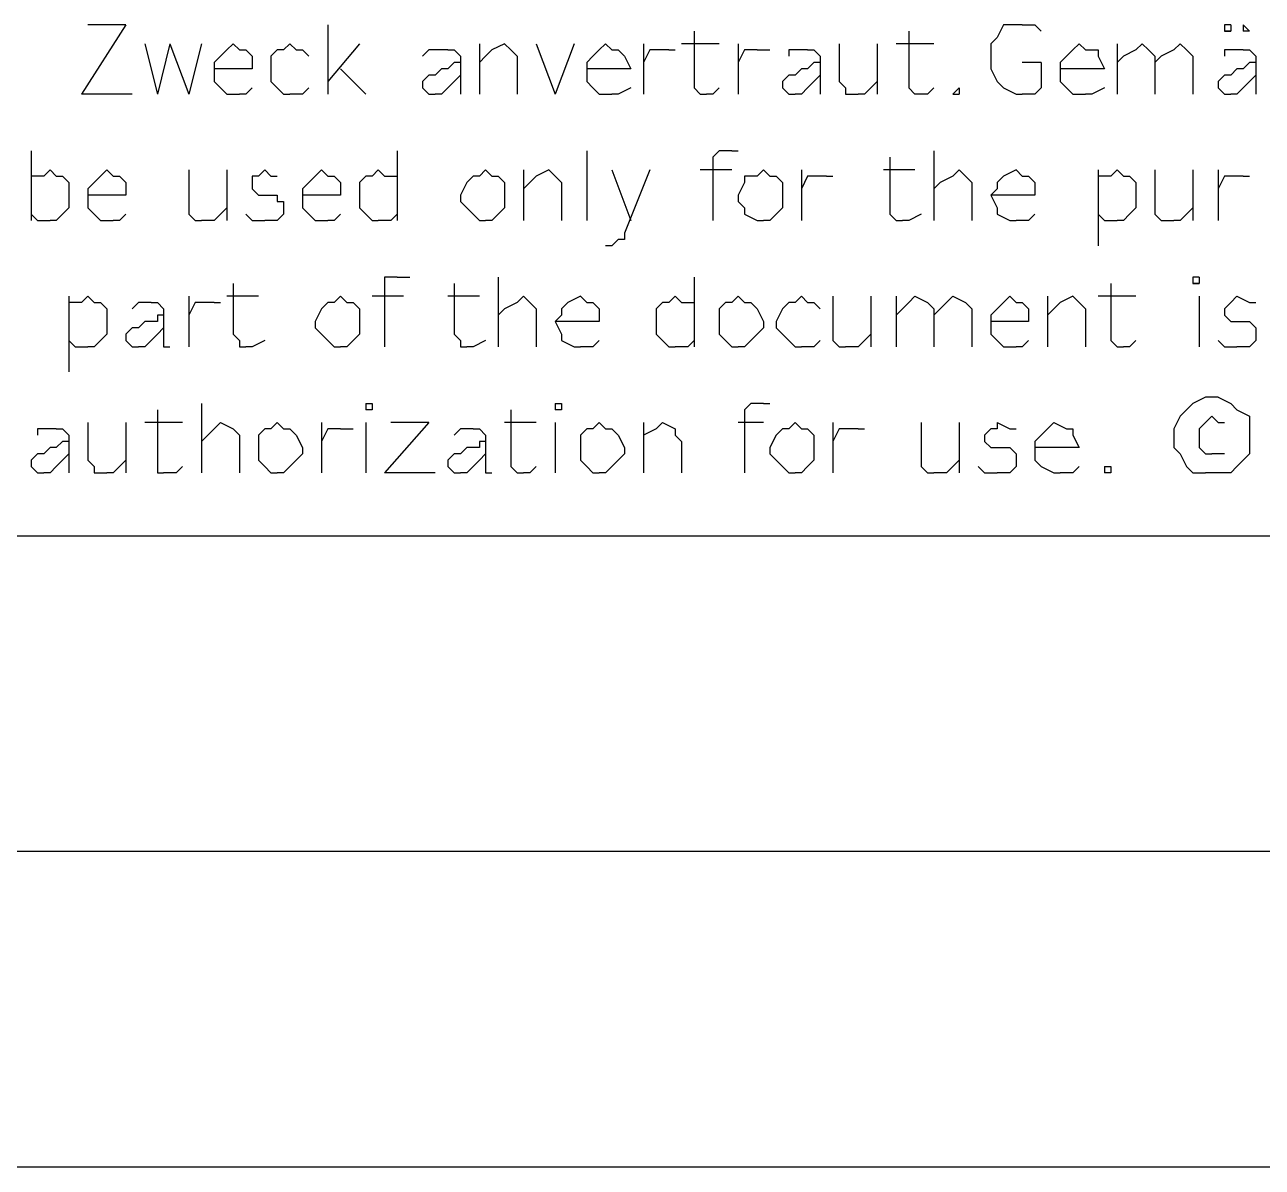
# Model space of a CAD drawing. Extents: x 0 to 594, y 0 to 420.
# Drawn here: x 478 to 497.6, y 0 to 18.1 of the extents above; entities that cross this region are included whole.
import ezdxf

# ---------------------------------------------------------------- set-up
doc = ezdxf.new("R2010")
doc.units = 0

msp = doc.modelspace()

# ---------------------------------------------------------------- linework, layer by layer
at = {"layer": 'GT_1', "flags": 128}
for points in [[(479.6, 18.1), (478.9, 17)], [(479.6, 18.1), (479, 18.1)], [(482.8, 18.1), (482.8, 17)], [(493.8, 18.1), (493.7, 18.1), (493.5, 18.1), (493.4, 17.9), (493.3, 17.8), (493.3, 17.6), (493.3, 17.4), (493.4, 17.2), (493.5, 17.1), (493.7, 17), (493.8, 17)], [(493.8, 18.1), (493.9, 18.1)], [(493.9, 18.1), (494, 18.1)], [(494, 18.1), (494.1, 18)], [(497.1, 18.1), (497, 18.1)], [(497, 18.1), (497, 18)], [(497.1, 18.1), (497.1, 18)], [(497.1, 18.1), (497.1, 18.1)], [(497.3, 18.1), (497.4, 18)], [(497.3, 18.1), (497.3, 18.1)], [(497.3, 18.1), (497.3, 18.1)], [(497.3, 18.1), (497.3, 18)], [(497.3, 18.1), (497.3, 18.1)], [(488.6, 18), (488.6, 17.2), (488.6, 17.1), (488.7, 17), (488.8, 17)], [(492, 18), (492, 17.2), (492, 17.1), (492.1, 17), (492.1, 17)], [(497, 18), (497, 18)], [(497, 18), (497.1, 18)], [(497.1, 18), (497, 18)], [(497.1, 18), (497.1, 18)], [(497.1, 18), (497.1, 18)], [(497.3, 18), (497.3, 18)], [(497.4, 18), (497.3, 18)], [(497.3, 18), (497.3, 18)], [(497.3, 18), (497.3, 18)], [(497.3, 18), (497.3, 18)], [(479.9, 17.8), (480.1, 17)], [(480.3, 17.8), (480.1, 17)], [(480.3, 17.8), (480.6, 17)], [(480.8, 17.8), (480.6, 17)], [(481.3, 17.8), (481.2, 17.7), (481.1, 17.6), (481, 17.5), (481, 17.4), (481, 17.2), (481.1, 17.1), (481.2, 17), (481.4, 17)], [(481.3, 17.8), (481.4, 17.7)], [(481.4, 17.7), (481.5, 17.7)], [(481.5, 17.7), (481.6, 17.6)], [(482, 17.7), (481.9, 17.6)], [(482.1, 17.7), (482, 17.7)], [(482.2, 17.8), (482.1, 17.7)], [(482.2, 17.8), (482.3, 17.7)], [(482.3, 17.7), (482.4, 17.7)], [(482.4, 17.7), (482.5, 17.6)], [(483.3, 17.8), (482.8, 17.2)], [(484.4, 17.7), (484.3, 17.6)], [(484.5, 17.7), (484.4, 17.7)], [(484.7, 17.7), (484.5, 17.7)], [(484.7, 17.7), (484.8, 17.7)], [(484.8, 17.7), (484.9, 17.6)], [(485.2, 17.8), (485.2, 17)], [(485.4, 17.7), (485.3, 17.6)], [(485.6, 17.8), (485.4, 17.7)], [(485.6, 17.8), (485.7, 17.7), (485.8, 17.6), (485.8, 17.5), (485.8, 17)], [(486.1, 17.8), (486.4, 17)], [(486.7, 17.8), (486.4, 17)], [(487.2, 17.8), (487.1, 17.7), (487, 17.6), (486.9, 17.5), (486.9, 17.4), (486.9, 17.2), (487, 17.1), (487.1, 17), (487.3, 17)], [(487.2, 17.8), (487.3, 17.7)], [(487.3, 17.7), (487.4, 17.7)], [(487.4, 17.7), (487.5, 17.6)], [(487.8, 17.8), (487.8, 17)], [(487.9, 17.7), (487.8, 17.5)], [(488.1, 17.7), (487.9, 17.7)], [(488.2, 17.7), (488.1, 17.7)], [(488.2, 17.7), (488.3, 17.7)], [(489, 17.8), (488.4, 17.8)], [(489.3, 17.8), (489.3, 17)], [(489.4, 17.7), (489.3, 17.5)], [(489.5, 17.7), (489.4, 17.7)], [(489.6, 17.7), (489.5, 17.7)], [(489.6, 17.7), (489.8, 17.7)], [(490.1, 17.7), (490.1, 17.6)], [(490.2, 17.7), (490.1, 17.7)], [(490.4, 17.7), (490.2, 17.7)], [(490.4, 17.7), (490.5, 17.7)], [(490.5, 17.7), (490.6, 17.6)], [(490.9, 17.8), (490.9, 17.2)], [(491.5, 17.8), (491.5, 17)], [(492.4, 17.8), (491.8, 17.8)], [(494.7, 17.8), (494.6, 17.7), (494.5, 17.6), (494.4, 17.5), (494.4, 17.4), (494.4, 17.2), (494.5, 17.1), (494.6, 17), (494.8, 17)], [(494.7, 17.8), (494.8, 17.7)], [(494.8, 17.7), (495, 17.7)], [(495, 17.7), (495, 17.6)], [(495.3, 17.8), (495.3, 17)], [(495.6, 17.7), (495.4, 17.6)], [(495.7, 17.8), (495.6, 17.7)], [(495.7, 17.8), (495.8, 17.7), (495.9, 17.6), (495.9, 17.5), (495.9, 17)], [(496.2, 17.7), (496, 17.6)], [(496.3, 17.8), (496.2, 17.7)], [(496.3, 17.8), (496.4, 17.7), (496.5, 17.6), (496.5, 17.5), (496.5, 17)], [(497, 17.7), (497, 17.6)], [(497.1, 17.7), (497, 17.7)], [(497.3, 17.7), (497.1, 17.7)], [(497.3, 17.7), (497.4, 17.7)], [(497.4, 17.7), (497.5, 17.6)], [(481.6, 17.6), (481.6, 17.4)], [(481.9, 17.6), (481.9, 17.4)], [(484.8, 17.5), (484.7, 17.4)], [(484.9, 17.5), (484.8, 17.5)], [(484.8, 17.5), (484.8, 17.5)], [(484.9, 17.6), (484.9, 17.5)], [(484.9, 17.5), (484.9, 17.1)], [(485.3, 17.6), (485.2, 17.5)], [(487.5, 17.6), (487.6, 17.4)], [(490.5, 17.5), (490.4, 17.4)], [(490.6, 17.5), (490.5, 17.5)], [(490.5, 17.5), (490.5, 17.5)], [(490.6, 17.6), (490.6, 17.5)], [(490.6, 17.5), (490.6, 17.1)], [(494.1, 17.5), (493.8, 17.5)], [(494.1, 17.5), (494.1, 17.1)], [(495, 17.6), (495.1, 17.4)], [(495.4, 17.6), (495.3, 17.5)], [(496, 17.6), (495.9, 17.5)], [(497.4, 17.5), (497.3, 17.4)], [(497.5, 17.5), (497.4, 17.5)], [(497.4, 17.5), (497.4, 17.5)], [(497.5, 17.6), (497.5, 17.5)], [(497.5, 17.5), (497.5, 17.1)], [(481.6, 17.4), (481, 17.4)], [(481.9, 17.4), (481.9, 17.3)], [(481.9, 17.3), (481.9, 17.2)], [(483, 17.4), (483.4, 17)], [(484.7, 17.4), (484.6, 17.4), (484.5, 17.3), (484.4, 17.3), (484.3, 17.2), (484.3, 17.2), (484.3, 17.1), (484.4, 17), (484.5, 17)], [(484.9, 17.3), (484.8, 17.2)], [(484.9, 17.4), (484.9, 17.3)], [(487.6, 17.4), (486.9, 17.4)], [(490.4, 17.4), (490.3, 17.4), (490.2, 17.3), (490.1, 17.3), (490, 17.2), (490, 17.2), (490, 17.1), (490.1, 17), (490.2, 17)], [(490.6, 17.3), (490.5, 17.2)], [(490.6, 17.4), (490.6, 17.3)], [(495.1, 17.4), (494.4, 17.4)], [(497.3, 17.4), (497.2, 17.4), (497.1, 17.3), (497, 17.3), (496.9, 17.2), (496.9, 17.2), (496.9, 17.1), (497, 17), (497.1, 17)], [(497.5, 17.3), (497.4, 17.2)], [(497.5, 17.4), (497.5, 17.3)], [(481.6, 17.1), (481.5, 17)], [(481.9, 17.2), (482, 17.1)], [(482, 17.1), (482.1, 17)], [(482.5, 17.1), (482.4, 17)], [(484.7, 17.1), (484.6, 17)], [(484.8, 17.2), (484.7, 17.1)], [(484.9, 17.1), (484.9, 17)], [(487.6, 17.1), (487.4, 17)], [(489, 17.1), (488.9, 17)], [(490.4, 17.1), (490.3, 17)], [(490.5, 17.2), (490.4, 17.1)], [(490.6, 17.1), (490.6, 17)], [(490.9, 17.2), (491, 17.1)], [(491, 17.1), (491, 17)], [(491.4, 17.1), (491.3, 17)], [(491.5, 17.2), (491.4, 17.1)], [(492.4, 17.1), (492.3, 17)], [(492.8, 17.1), (492.7, 17)], [(492.8, 17.1), (492.8, 17)], [(492.8, 17.1), (492.8, 17.1)], [(492.8, 17.1), (492.8, 17.1)], [(492.8, 17.1), (492.8, 17.1)], [(494.1, 17.1), (494, 17)], [(495.1, 17.1), (494.9, 17)], [(497.3, 17.1), (497.2, 17)], [(497.4, 17.2), (497.3, 17.1)], [(497.5, 17.1), (497.5, 17)], [(479.7, 17), (478.9, 17)], [(481.5, 17), (481.4, 17)], [(482.1, 17), (482.2, 17)], [(482.3, 17), (482.2, 17)], [(482.4, 17), (482.3, 17)], [(484.6, 17), (484.5, 17)], [(484.9, 17), (484.9, 17)], [(487.4, 17), (487.3, 17)], [(488.9, 17), (488.8, 17)], [(490.3, 17), (490.2, 17)], [(490.6, 17), (490.6, 17)], [(491, 17), (491.2, 17)], [(491.3, 17), (491.2, 17)], [(492.3, 17), (492.1, 17)], [(492.7, 17), (492.8, 17)], [(492.8, 17), (492.8, 17)], [(492.8, 17), (492.8, 17)], [(492.8, 17), (492.8, 17)], [(492.8, 17), (492.8, 17)], [(492.8, 17), (492.8, 17)], [(493.9, 17), (493.8, 17)], [(494, 17), (493.9, 17)], [(494.9, 17), (494.8, 17)], [(497.2, 17), (497.1, 17)], [(497.5, 17), (497.5, 17)], [(478.1, 16.1), (478.1, 15)], [(483.9, 16.1), (483.9, 15)], [(486.9, 16.1), (486.9, 15)], [(489.1, 16.1), (489, 16.1), (489, 16.1), (488.9, 16), (488.9, 15.9), (488.9, 15)], [(489.2, 16.1), (489.1, 16.1)], [(489.2, 16.1), (489.3, 16.1)], [(489.2, 16.1), (489.2, 16.1)], [(492.4, 16.1), (492.4, 15)], [(491.7, 16), (491.7, 15.2), (491.7, 15.1), (491.8, 15), (491.9, 15)], [(478.4, 15.8), (478.3, 15.7), (478.2, 15.7), (478.1, 15.7), (478.1, 15.6)], [(478.4, 15.8), (478.5, 15.7)], [(478.5, 15.7), (478.6, 15.7)], [(478.6, 15.7), (478.7, 15.6)], [(479.3, 15.8), (479.2, 15.7), (479.1, 15.6), (479, 15.5), (479, 15.4), (479, 15.2), (479.1, 15.1), (479.2, 15), (479.4, 15)], [(479.3, 15.8), (479.4, 15.7)], [(479.4, 15.7), (479.5, 15.7)], [(479.5, 15.7), (479.6, 15.6)], [(480.6, 15.8), (480.6, 15.2)], [(481.2, 15.8), (481.2, 15)], [(481.6, 15.7), (481.6, 15.6)], [(481.7, 15.7), (481.6, 15.7)], [(481.8, 15.8), (481.7, 15.7)], [(481.8, 15.8), (481.9, 15.7), (482, 15.7)], [(482.7, 15.8), (482.6, 15.7), (482.5, 15.6), (482.4, 15.5), (482.4, 15.4), (482.4, 15.2), (482.5, 15.1), (482.6, 15), (482.8, 15)], [(482.7, 15.8), (482.8, 15.7)], [(482.8, 15.7), (482.9, 15.7)], [(482.9, 15.7), (483, 15.6)], [(483.6, 15.8), (483.5, 15.7), (483.4, 15.7), (483.3, 15.6), (483.3, 15.4), (483.3, 15.3), (483.3, 15.2), (483.4, 15.1), (483.5, 15), (483.6, 15)], [(483.6, 15.8), (483.7, 15.7)], [(483.7, 15.7), (483.8, 15.7)], [(483.8, 15.7), (483.9, 15.7)], [(483.9, 15.7), (483.9, 15.6)], [(485.3, 15.8), (485.2, 15.7), (485.1, 15.7), (485, 15.6), (484.9, 15.4), (484.9, 15.3), (485, 15.2), (485.1, 15.1), (485.2, 15), (485.3, 15)], [(485.3, 15.8), (485.4, 15.7)], [(485.4, 15.7), (485.5, 15.7)], [(485.5, 15.7), (485.6, 15.6)], [(485.9, 15.8), (485.9, 15)], [(486.1, 15.7), (486, 15.6)], [(486.3, 15.8), (486.1, 15.7)], [(486.3, 15.8), (486.4, 15.7), (486.5, 15.6), (486.5, 15.5), (486.5, 15)], [(487.3, 15.8), (487.6, 15)], [(487.9, 15.8), (487.5, 14.8)], [(489.2, 15.8), (488.7, 15.8)], [(489.7, 15.8), (489.6, 15.7), (489.4, 15.7), (489.4, 15.6), (489.3, 15.4), (489.3, 15.3), (489.4, 15.2), (489.4, 15.1), (489.6, 15), (489.7, 15)], [(489.7, 15.8), (489.8, 15.7)], [(489.8, 15.7), (489.9, 15.7)], [(489.9, 15.7), (490, 15.6)], [(490.3, 15.8), (490.3, 15)], [(490.4, 15.7), (490.3, 15.5)], [(490.5, 15.7), (490.4, 15.7)], [(490.7, 15.7), (490.5, 15.7)], [(490.7, 15.7), (490.8, 15.7)], [(492.1, 15.8), (491.6, 15.8)], [(492.7, 15.7), (492.5, 15.6)], [(492.8, 15.8), (492.7, 15.7)], [(492.8, 15.8), (492.9, 15.7), (493, 15.6), (493, 15.5), (493, 15)], [(493.7, 15.8), (493.5, 15.7), (493.4, 15.6), (493.4, 15.5), (493.3, 15.4), (493.4, 15.2), (493.4, 15.1), (493.6, 15), (493.7, 15)], [(493.7, 15.8), (493.8, 15.7)], [(493.8, 15.7), (493.9, 15.7)], [(493.9, 15.7), (494, 15.6)], [(495, 15.8), (495, 14.6)], [(495.3, 15.8), (495.2, 15.7), (495.1, 15.7), (495, 15.7), (495, 15.6)], [(495.3, 15.8), (495.4, 15.7)], [(495.4, 15.7), (495.5, 15.7)], [(495.5, 15.7), (495.6, 15.6)], [(495.9, 15.8), (495.9, 15.2)], [(496.5, 15.8), (496.5, 15)], [(496.9, 15.8), (496.9, 15)], [(497, 15.7), (496.9, 15.5)], [(497.2, 15.7), (497, 15.7)], [(497.3, 15.7), (497.2, 15.7)], [(497.3, 15.7), (497.4, 15.7)], [(478.7, 15.6), (478.7, 15.4)], [(479.6, 15.6), (479.6, 15.4)], [(481.6, 15.6), (481.6, 15.5)], [(481.6, 15.6), (481.6, 15.6)], [(481.6, 15.5), (481.7, 15.4)], [(481.6, 15.5), (481.6, 15.5)], [(483, 15.6), (483, 15.4)], [(485.6, 15.6), (485.6, 15.4)], [(486, 15.6), (485.9, 15.5)], [(490, 15.6), (490, 15.4)], [(492.5, 15.6), (492.4, 15.5)], [(494, 15.6), (494, 15.4)], [(495.6, 15.6), (495.6, 15.4)], [(478.7, 15.4), (478.7, 15.3)], [(478.7, 15.3), (478.7, 15.2)], [(479.6, 15.4), (479, 15.4)], [(481.7, 15.4), (481.8, 15.4)], [(481.8, 15.4), (482, 15.4)], [(482, 15.4), (482, 15.3)], [(482, 15.3), (482.1, 15.3)], [(482.1, 15.3), (482.1, 15.2)], [(483, 15.4), (482.4, 15.4)], [(485.6, 15.4), (485.6, 15.3)], [(485.6, 15.3), (485.6, 15.2)], [(490, 15.4), (490, 15.3)], [(490, 15.3), (490, 15.2)], [(494, 15.4), (493.3, 15.4)], [(495.6, 15.4), (495.6, 15.3)], [(495.6, 15.3), (495.6, 15.2)], [(478.1, 15.2), (478.1, 15.1), (478.2, 15), (478.3, 15), (478.4, 15)], [(478.6, 15.1), (478.5, 15)], [(478.7, 15.2), (478.6, 15.1)], [(479.6, 15.1), (479.5, 15)], [(480.6, 15.2), (480.6, 15.1)], [(480.6, 15.1), (480.7, 15)], [(481.1, 15.1), (481, 15)], [(481.2, 15.2), (481.1, 15.1)], [(481.5, 15.1), (481.6, 15), (481.7, 15), (481.8, 15)], [(482.1, 15.1), (482, 15)], [(482.1, 15.2), (482.1, 15.1)], [(483, 15.1), (482.9, 15)], [(483.9, 15.1), (483.8, 15)], [(483.9, 15.2), (483.9, 15.1)], [(485.5, 15.1), (485.4, 15)], [(485.6, 15.2), (485.5, 15.1)], [(489.9, 15.1), (489.8, 15)], [(490, 15.2), (489.9, 15.1)], [(492.2, 15.1), (492, 15)], [(494, 15.1), (493.9, 15)], [(495, 15.2), (495, 15.1), (495.1, 15), (495.2, 15), (495.3, 15)], [(495.5, 15.1), (495.4, 15)], [(495.6, 15.2), (495.5, 15.1)], [(495.9, 15.2), (495.9, 15.1)], [(495.9, 15.1), (496, 15)], [(496.4, 15.1), (496.3, 15)], [(496.5, 15.2), (496.4, 15.1)], [(478.5, 15), (478.4, 15)], [(479.5, 15), (479.4, 15)], [(480.7, 15), (480.8, 15)], [(481, 15), (480.8, 15)], [(481.9, 15), (481.8, 15)], [(482, 15), (481.9, 15)], [(482.9, 15), (482.8, 15)], [(483.7, 15), (483.6, 15)], [(483.8, 15), (483.7, 15)], [(485.4, 15), (485.3, 15)], [(489.8, 15), (489.7, 15)], [(492, 15), (491.9, 15)], [(493.9, 15), (493.7, 15)], [(495.4, 15), (495.3, 15)], [(496, 15), (496.2, 15)], [(496.3, 15), (496.2, 15)], [(487.5, 14.8), (487.5, 14.7)], [(487.3, 14.6), (487.2, 14.6)], [(487.4, 14.7), (487.3, 14.6)], [(487.5, 14.7), (487.4, 14.7)], [(481.3, 14), (481.3, 13.2), (481.4, 13.1), (481.4, 13), (481.5, 13)], [(483.9, 14.1), (483.8, 14.1), (483.7, 14.1), (483.7, 14), (483.7, 13.9), (483.7, 13)], [(483.9, 14.1), (484, 14.1)], [(483.9, 14.1), (483.9, 14.1)], [(484, 14.1), (484.1, 14.1)], [(484.8, 14), (484.8, 13.2), (484.9, 13.1), (484.9, 13), (485, 13)], [(485.5, 14.1), (485.5, 13)], [(488.6, 14.1), (488.6, 13)], [(495.2, 14), (495.2, 13.2), (495.2, 13.1), (495.3, 13), (495.4, 13)], [(496.6, 14.1), (496.5, 14.1)], [(496.5, 14.1), (496.5, 14)], [(496.5, 14), (496.5, 14)], [(496.5, 14), (496.6, 14)], [(496.6, 14), (496.5, 14)], [(496.6, 14.1), (496.6, 14)], [(496.6, 14.1), (496.6, 14.1)], [(496.6, 14.1), (496.6, 14.1)], [(496.6, 14), (496.6, 14)], [(496.6, 14), (496.6, 14)], [(496.6, 14), (496.6, 14)], [(478.7, 13.8), (478.7, 12.6)], [(479, 13.8), (478.9, 13.7), (478.8, 13.7), (478.7, 13.7), (478.7, 13.6)], [(479, 13.8), (479.1, 13.7)], [(480.6, 13.8), (480.6, 13)], [(481.7, 13.8), (481.2, 13.8)], [(483, 13.8), (482.9, 13.7), (482.8, 13.7), (482.7, 13.6), (482.6, 13.4), (482.6, 13.3), (482.7, 13.2), (482.8, 13.1), (482.9, 13), (483, 13)], [(483, 13.8), (483.1, 13.7)], [(484, 13.8), (483.5, 13.8)], [(485.2, 13.8), (484.7, 13.8)], [(485.9, 13.8), (485.8, 13.7)], [(485.9, 13.8), (486, 13.7), (486.1, 13.6), (486.1, 13.5), (486.1, 13)], [(486.8, 13.8), (486.6, 13.7), (486.5, 13.6), (486.5, 13.5), (486.4, 13.4), (486.5, 13.2), (486.5, 13.1), (486.7, 13), (486.8, 13)], [(486.8, 13.8), (486.9, 13.7)], [(488.3, 13.8), (488.2, 13.7), (488.1, 13.7), (488, 13.6), (488, 13.4), (488, 13.3), (488, 13.2), (488.1, 13.1), (488.2, 13), (488.3, 13)], [(488.3, 13.8), (488.4, 13.7)], [(489.3, 13.8), (489.2, 13.7), (489.1, 13.7), (489, 13.6), (489, 13.4), (489, 13.3), (489, 13.2), (489.1, 13.1), (489.2, 13), (489.3, 13)], [(489.3, 13.8), (489.4, 13.7)], [(490.3, 13.8), (490.2, 13.7)], [(490.3, 13.8), (490.4, 13.7)], [(490.8, 13.8), (490.8, 13.2)], [(491.4, 13.8), (491.4, 13)], [(491.8, 13.8), (491.8, 13)], [(492.1, 13.8), (492, 13.7)], [(492.1, 13.8), (492.3, 13.7), (492.4, 13.6), (492.4, 13.5), (492.4, 13)], [(492.7, 13.8), (492.6, 13.7)], [(492.7, 13.8), (492.9, 13.7), (493, 13.6), (493, 13.5), (493, 13)], [(493.6, 13.8), (493.5, 13.7), (493.4, 13.6), (493.3, 13.5), (493.3, 13.4), (493.3, 13.2), (493.4, 13.1), (493.5, 13), (493.7, 13)], [(493.6, 13.8), (493.7, 13.7)], [(494.2, 13.8), (494.2, 13)], [(494.6, 13.8), (494.4, 13.7)], [(494.6, 13.8), (494.7, 13.7), (494.8, 13.6), (494.8, 13.5), (494.8, 13)], [(495.6, 13.8), (495, 13.8)], [(496.6, 13.8), (496.6, 13)], [(497.2, 13.8), (497.1, 13.7)], [(497.2, 13.8), (497.4, 13.7), (497.5, 13.7)], [(479.1, 13.7), (479.2, 13.7)], [(479.2, 13.7), (479.3, 13.6)], [(479.3, 13.6), (479.3, 13.4)], [(479.8, 13.7), (479.7, 13.6)], [(479.9, 13.7), (479.8, 13.7)], [(480, 13.7), (479.9, 13.7)], [(480, 13.7), (480.1, 13.7)], [(480.1, 13.7), (480.2, 13.6)], [(480.2, 13.6), (480.2, 13.5)], [(480.7, 13.7), (480.6, 13.5)], [(480.8, 13.7), (480.7, 13.7)], [(481, 13.7), (480.8, 13.7)], [(481, 13.7), (481.1, 13.7)], [(483.1, 13.7), (483.2, 13.7)], [(483.2, 13.7), (483.3, 13.6)], [(483.3, 13.6), (483.3, 13.4)], [(485.6, 13.6), (485.5, 13.5)], [(485.8, 13.7), (485.6, 13.6)], [(486.9, 13.7), (487, 13.7)], [(487, 13.7), (487.1, 13.6)], [(487.1, 13.6), (487.1, 13.4)], [(488.4, 13.7), (488.5, 13.7)], [(488.5, 13.7), (488.6, 13.7)], [(488.6, 13.7), (488.6, 13.6)], [(489.4, 13.7), (489.5, 13.7)], [(489.5, 13.7), (489.6, 13.6)], [(489.6, 13.6), (489.7, 13.4)], [(490, 13.6), (489.9, 13.4)], [(490.1, 13.7), (490, 13.6)], [(490.2, 13.7), (490.1, 13.7)], [(490.4, 13.7), (490.5, 13.7)], [(490.5, 13.7), (490.6, 13.6)], [(491.9, 13.6), (491.8, 13.5)], [(492, 13.7), (491.9, 13.6)], [(492.5, 13.6), (492.4, 13.5)], [(492.6, 13.7), (492.5, 13.6)], [(493.7, 13.7), (493.8, 13.7)], [(493.8, 13.7), (493.9, 13.6)], [(493.9, 13.6), (493.9, 13.4)], [(494.3, 13.6), (494.2, 13.5)], [(494.4, 13.7), (494.3, 13.6)], [(497.1, 13.7), (497, 13.6)], [(497, 13.6), (497, 13.5)], [(497, 13.6), (497, 13.6)], [(497.1, 13.7), (497.1, 13.7)], [(479.3, 13.4), (479.3, 13.3)], [(480.1, 13.4), (479.9, 13.4), (479.8, 13.3), (479.7, 13.3), (479.6, 13.2), (479.6, 13.2), (479.6, 13.1), (479.7, 13), (479.8, 13)], [(480.2, 13.5), (480.1, 13.5)], [(480.1, 13.5), (480.1, 13.4)], [(480.2, 13.5), (480.2, 13.1)], [(480.2, 13.5), (480.2, 13.5)], [(480.2, 13.4), (480.2, 13.3)], [(483.3, 13.4), (483.3, 13.3)], [(487.1, 13.4), (486.4, 13.4)], [(489.7, 13.4), (489.7, 13.3)], [(489.9, 13.4), (489.9, 13.3)], [(493.9, 13.4), (493.3, 13.4)], [(497, 13.5), (497.1, 13.4)], [(497, 13.5), (497, 13.5)], [(497.1, 13.4), (497.2, 13.4)], [(497.2, 13.4), (497.4, 13.4)], [(497.4, 13.4), (497.5, 13.3)], [(478.7, 13.2), (478.7, 13.1), (478.8, 13), (478.9, 13), (479, 13)], [(479.3, 13.2), (479.2, 13.1)], [(479.3, 13.3), (479.3, 13.2)], [(480.1, 13.2), (480, 13.1)], [(480.2, 13.3), (480.1, 13.2)], [(483.3, 13.2), (483.2, 13.1)], [(483.3, 13.3), (483.3, 13.2)], [(488.6, 13.2), (488.6, 13.1)], [(489.6, 13.2), (489.5, 13.1)], [(489.7, 13.3), (489.6, 13.2)], [(489.9, 13.3), (490, 13.2)], [(490, 13.2), (490.1, 13.1)], [(490.8, 13.2), (490.8, 13.1)], [(491.4, 13.2), (491.3, 13.1)], [(497.5, 13.3), (497.5, 13.2)], [(497.5, 13.3), (497.5, 13.3)], [(497.5, 13.2), (497.5, 13.1)], [(479.1, 13), (479, 13)], [(479.2, 13.1), (479.1, 13)], [(479.9, 13), (479.8, 13)], [(480, 13.1), (479.9, 13)], [(480.2, 13.1), (480.2, 13)], [(480.2, 13), (480.3, 13)], [(481.6, 13), (481.5, 13)], [(481.8, 13.1), (481.6, 13)], [(483.1, 13), (483, 13)], [(483.2, 13.1), (483.1, 13)], [(485.1, 13), (485, 13)], [(485.3, 13.1), (485.1, 13)], [(487, 13), (486.8, 13)], [(487.1, 13.1), (487, 13)], [(488.4, 13), (488.3, 13)], [(488.5, 13), (488.4, 13)], [(488.6, 13.1), (488.5, 13)], [(489.4, 13), (489.3, 13)], [(489.5, 13.1), (489.4, 13)], [(490.1, 13.1), (490.2, 13)], [(490.2, 13), (490.3, 13)], [(490.4, 13), (490.3, 13)], [(490.5, 13), (490.4, 13)], [(490.6, 13.1), (490.5, 13)], [(490.8, 13.1), (490.9, 13)], [(490.9, 13), (491, 13)], [(491.2, 13), (491, 13)], [(491.3, 13.1), (491.2, 13)], [(493.8, 13), (493.7, 13)], [(493.9, 13.1), (493.8, 13)], [(495.5, 13), (495.4, 13)], [(495.6, 13.1), (495.5, 13)], [(496.9, 13.1), (497, 13), (497.1, 13), (497.2, 13)], [(497.3, 13), (497.2, 13)], [(497.4, 13), (497.3, 13)], [(497.5, 13.1), (497.4, 13)], [(496.9, 12.2), (496.7, 12.2), (496.5, 12.1), (496.4, 12), (496.3, 11.9), (496.2, 11.7), (496.2, 11.6)], [(496.9, 12.2), (497.1, 12.1)], [(480.1, 12), (480.1, 11.2), (480.1, 11.1), (480.1, 11), (480.2, 11)], [(480.8, 12.1), (480.8, 11)], [(483.4, 12.1), (483.5, 12.1)], [(483.4, 12.1), (483.4, 12.1)], [(483.4, 12.1), (483.4, 12)], [(483.4, 12.1), (483.4, 12.1)], [(483.5, 12), (483.4, 12)], [(483.4, 12), (483.4, 12)], [(483.4, 12), (483.4, 12)], [(483.4, 12), (483.4, 12)], [(483.5, 12), (483.4, 12)], [(483.5, 12.1), (483.5, 12)], [(483.5, 12), (483.5, 12)], [(485.7, 12), (485.7, 11.2), (485.7, 11.1), (485.8, 11), (485.9, 11)], [(486.4, 12.1), (486.5, 12.1)], [(486.4, 12.1), (486.4, 12.1)], [(486.4, 12.1), (486.4, 12)], [(486.4, 12.1), (486.4, 12.1)], [(486.5, 12), (486.4, 12)], [(486.4, 12), (486.4, 12)], [(486.4, 12), (486.4, 12)], [(486.4, 12), (486.4, 12)], [(486.5, 12), (486.4, 12)], [(486.5, 12.1), (486.5, 12)], [(486.5, 12), (486.5, 12)], [(489.6, 12.1), (489.6, 12.1), (489.5, 12.1), (489.4, 12), (489.4, 11.9), (489.4, 11)], [(489.7, 12.1), (489.6, 12.1)], [(489.7, 12.1), (489.8, 12.1)], [(489.7, 12.1), (489.7, 12.1)], [(497.1, 12.1), (497.2, 12)], [(497.2, 12), (497.4, 11.9)], [(479, 11.8), (479, 11.2)], [(479.6, 11.8), (479.6, 11)], [(480.5, 11.8), (479.9, 11.8)], [(481.1, 11.8), (481, 11.7)], [(481.1, 11.8), (481.3, 11.7), (481.4, 11.6), (481.4, 11.5), (481.4, 11)], [(482, 11.8), (481.9, 11.7), (481.8, 11.7), (481.7, 11.6), (481.7, 11.4), (481.7, 11.3), (481.7, 11.2), (481.8, 11.1), (481.9, 11), (482, 11)], [(482, 11.8), (482.1, 11.7)], [(482.7, 11.8), (482.7, 11)], [(483.4, 11.8), (483.4, 11)], [(484.4, 11.8), (483.7, 11)], [(484.4, 11.8), (483.8, 11.8)], [(486.1, 11.8), (485.6, 11.8)], [(486.4, 11.8), (486.4, 11)], [(487.1, 11.8), (487, 11.7), (486.9, 11.7), (486.8, 11.6), (486.8, 11.4), (486.8, 11.3), (486.8, 11.2), (486.9, 11.1), (487, 11), (487.1, 11)], [(487.1, 11.8), (487.2, 11.7)], [(487.8, 11.8), (487.8, 11)], [(488.1, 11.8), (488, 11.7)], [(488.1, 11.8), (488.3, 11.7), (488.3, 11.6), (488.4, 11.5), (488.4, 11)], [(489.7, 11.8), (489.3, 11.8)], [(490.2, 11.8), (490.1, 11.7), (490, 11.7), (489.9, 11.6), (489.8, 11.4), (489.8, 11.3), (489.9, 11.2), (490, 11.1), (490.1, 11), (490.2, 11)], [(490.2, 11.8), (490.3, 11.7)], [(490.8, 11.8), (490.8, 11)], [(492.2, 11.8), (492.2, 11.2)], [(492.8, 11.8), (492.8, 11)], [(493.4, 11.8), (493.4, 11.7)], [(493.4, 11.8), (493.6, 11.7), (493.7, 11.7)], [(494.3, 11.8), (494.2, 11.7), (494.1, 11.6), (494, 11.5), (494, 11.4), (494, 11.2), (494.1, 11.1), (494.3, 11), (494.4, 11)], [(494.3, 11.8), (494.5, 11.7)], [(496.8, 11.9), (496.7, 11.8), (496.7, 11.8), (496.6, 11.7), (496.6, 11.6), (496.6, 11.4), (496.7, 11.3), (496.7, 11.3), (496.8, 11.3)], [(496.8, 11.9), (496.9, 11.8)], [(496.9, 11.8), (497, 11.8)], [(497.4, 11.9), (497.4, 11.7)], [(478.2, 11.7), (478.2, 11.6)], [(478.3, 11.7), (478.2, 11.7)], [(478.5, 11.7), (478.3, 11.7)], [(478.5, 11.7), (478.6, 11.7)], [(478.6, 11.7), (478.7, 11.6)], [(478.7, 11.6), (478.7, 11.5)], [(480.9, 11.6), (480.8, 11.5)], [(481, 11.7), (480.9, 11.6)], [(482.1, 11.7), (482.2, 11.7)], [(482.2, 11.7), (482.3, 11.6)], [(482.3, 11.6), (482.4, 11.4)], [(482.8, 11.7), (482.7, 11.5)], [(482.9, 11.7), (482.8, 11.7)], [(483, 11.7), (482.9, 11.7)], [(483, 11.7), (483.2, 11.7)], [(484.9, 11.7), (484.8, 11.6)], [(485, 11.7), (484.9, 11.7)], [(485.1, 11.7), (485, 11.7)], [(485.1, 11.7), (485.2, 11.7)], [(485.2, 11.7), (485.3, 11.6)], [(485.3, 11.6), (485.3, 11.5)], [(487.2, 11.7), (487.3, 11.7)], [(487.3, 11.7), (487.4, 11.6)], [(487.4, 11.6), (487.5, 11.4)], [(488, 11.7), (487.8, 11.6)], [(487.8, 11.6), (487.8, 11.5)], [(490.3, 11.7), (490.4, 11.7)], [(490.4, 11.7), (490.5, 11.6)], [(490.5, 11.6), (490.5, 11.4)], [(490.9, 11.7), (490.8, 11.5)], [(491.1, 11.7), (490.9, 11.7)], [(491.2, 11.7), (491.1, 11.7)], [(491.2, 11.7), (491.3, 11.7)], [(493.3, 11.7), (493.2, 11.6)], [(493.2, 11.6), (493.2, 11.5)], [(493.2, 11.6), (493.2, 11.6)], [(493.4, 11.7), (493.3, 11.7)], [(494.5, 11.7), (494.6, 11.7)], [(494.6, 11.7), (494.6, 11.6)], [(494.6, 11.6), (494.7, 11.4)], [(496.2, 11.6), (496.2, 11.4), (496.3, 11.3), (496.4, 11.1), (496.5, 11), (496.7, 11)], [(497.4, 11.7), (497.4, 11.6)], [(497.4, 11.6), (497.4, 11.4)], [(478.5, 11.4), (478.4, 11.4), (478.3, 11.3), (478.2, 11.3), (478.1, 11.2), (478.1, 11.2), (478.1, 11.1), (478.2, 11), (478.3, 11)], [(478.6, 11.5), (478.5, 11.4)], [(478.7, 11.5), (478.6, 11.5)], [(478.6, 11.5), (478.6, 11.5)], [(478.7, 11.5), (478.7, 11.1)], [(478.7, 11.4), (478.7, 11.3)], [(482.4, 11.4), (482.4, 11.3)], [(485.2, 11.4), (485, 11.4), (484.9, 11.3), (484.8, 11.3), (484.7, 11.2), (484.7, 11.2), (484.7, 11.1), (484.8, 11), (484.9, 11)], [(485.3, 11.5), (485.2, 11.5)], [(485.2, 11.5), (485.2, 11.4)], [(485.3, 11.5), (485.3, 11.1)], [(485.3, 11.5), (485.3, 11.5)], [(485.3, 11.4), (485.3, 11.3)], [(487.5, 11.4), (487.5, 11.3)], [(490.5, 11.4), (490.5, 11.3)], [(493.2, 11.5), (493.3, 11.4)], [(493.2, 11.5), (493.2, 11.5)], [(493.3, 11.4), (493.5, 11.4)], [(493.5, 11.4), (493.6, 11.4)], [(493.6, 11.4), (493.7, 11.3)], [(494.7, 11.4), (494, 11.4)], [(497.4, 11.4), (497.4, 11.3)], [(478.6, 11.2), (478.5, 11.1)], [(478.7, 11.3), (478.6, 11.2)], [(479, 11.2), (479.1, 11.1)], [(479.6, 11.2), (479.5, 11.1)], [(482.3, 11.2), (482.2, 11.1)], [(482.4, 11.3), (482.3, 11.2)], [(485.2, 11.2), (485.1, 11.1)], [(485.3, 11.3), (485.2, 11.2)], [(487.4, 11.2), (487.3, 11.1)], [(487.5, 11.3), (487.4, 11.2)], [(490.5, 11.2), (490.4, 11.1)], [(490.5, 11.3), (490.5, 11.2)], [(492.2, 11.2), (492.2, 11.1)], [(492.8, 11.2), (492.7, 11.1)], [(493.7, 11.3), (493.7, 11.2)], [(493.7, 11.3), (493.7, 11.3)], [(493.7, 11.2), (493.7, 11.1)], [(496.9, 11.3), (496.8, 11.3)], [(497, 11.3), (496.9, 11.3)], [(497.4, 11.3), (497.2, 11.1)], [(478.4, 11), (478.3, 11)], [(478.5, 11.1), (478.4, 11)], [(478.7, 11.1), (478.7, 11)], [(478.7, 11), (478.7, 11)], [(479.1, 11.1), (479.1, 11)], [(479.1, 11), (479.3, 11)], [(479.4, 11), (479.3, 11)], [(479.5, 11.1), (479.4, 11)], [(480.4, 11), (480.2, 11)], [(480.5, 11.1), (480.4, 11)], [(482.1, 11), (482, 11)], [(482.2, 11.1), (482.1, 11)], [(484.5, 11), (483.7, 11)], [(485, 11), (484.9, 11)], [(485.1, 11.1), (485, 11)], [(485.3, 11.1), (485.3, 11)], [(485.3, 11), (485.4, 11)], [(486, 11), (485.9, 11)], [(486.1, 11.1), (486, 11)], [(487.2, 11), (487.1, 11)], [(487.3, 11.1), (487.2, 11)], [(490.3, 11), (490.2, 11)], [(490.4, 11.1), (490.3, 11)], [(492.2, 11.1), (492.3, 11)], [(492.3, 11), (492.4, 11)], [(492.6, 11), (492.4, 11)], [(492.7, 11.1), (492.6, 11)], [(493.1, 11.1), (493.2, 11), (493.3, 11), (493.4, 11)], [(493.5, 11), (493.4, 11)], [(493.6, 11), (493.5, 11)], [(493.7, 11.1), (493.6, 11)], [(494.6, 11), (494.4, 11)], [(494.7, 11.1), (494.6, 11)], [(495.1, 11.1), (495.2, 11.1)], [(495.1, 11.1), (495.1, 11.1)], [(495.1, 11.1), (495.1, 11)], [(495.1, 11.1), (495.1, 11.1)], [(495.2, 11), (495.1, 11)], [(495.1, 11), (495.1, 11)], [(495.1, 11), (495.1, 11)], [(495.1, 11), (495.1, 11)], [(495.2, 11), (495.1, 11)], [(495.2, 11.1), (495.2, 11)], [(495.2, 11), (495.2, 11)], [(496.9, 11), (496.7, 11)], [(497.1, 11), (496.9, 11)], [(497.2, 11.1), (497.1, 11)], [(584, 10), (25, 10)], [(589, 5), (20, 5)], [(594, 0), (0, 0)], [(594, 0), (0, 0)], [(594, 0), (0, 0)]]:
    msp.add_lwpolyline(points, dxfattribs=at)

doc.saveas('drawing.dxf')
